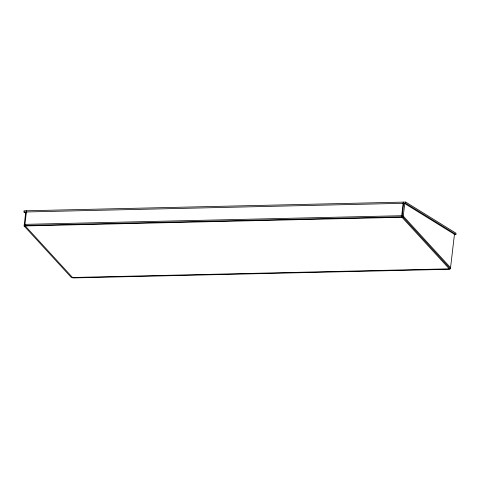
<?xml version="1.0" encoding="UTF-8"?>
<svg xmlns="http://www.w3.org/2000/svg" width="480" height="480" viewBox="0 0 480 480"><rect width="100%" height="100%" fill="white"/><g stroke="black" fill="none" stroke-linecap="round" stroke-linejoin="round"><path stroke-width="0.72" d="M25.908 213.198L24 212.016L24.066 210.828L405.69 202.062L456 233.208L455.934 234.396L454.104 234.438M26.502 210.774L24.846 225.492L72.93 277.938L449.682 269.28L401.598 216.834L24.846 225.492M401.598 216.834L403.254 202.116M455.934 234.396L405.624 203.244L405.69 202.062M403.188 203.304L404.748 203.538L454.464 234.318L450.414 268.812L71.388 277.524L24.114 225.96L25.728 212.25L26.862 212.226M402.006 217.278L403.614 203.568M450.414 268.812L403.14 217.248L404.748 203.538M24 212.016L405.624 203.244M24.246 224.832L25.386 224.802L24.978 224.364L401.73 215.706L402.138 216.144L403.272 216.12L450.546 267.684M24.114 225.96L403.14 217.248"/></g></svg>
